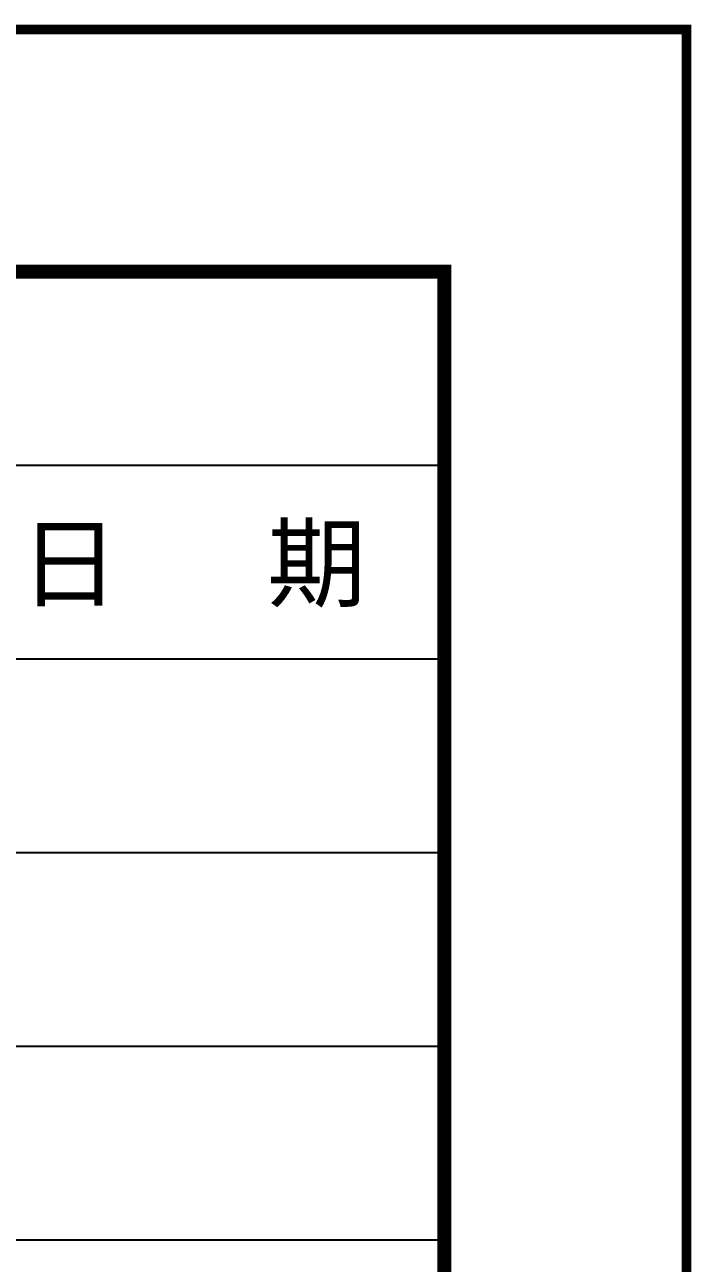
# Model space of a CAD drawing. Extents: x 447413 to 2975780, y -1432727 to 1301644.
# Drawn here: x 2345866 to 2348619, y 932983 to 938100 of the extents above; entities that cross this region are included whole.
import ezdxf

# ---------------------------------------------------------------- set-up
doc = ezdxf.new("R2010")
doc.units = 0
doc.header["$LTSCALE"] = 1000
doc.header["$MEASUREMENT"] = 0
doc.layers.add('图框', color=253, linetype='Continuous')
doc.styles.add('cx_biaoti', font='')
doc.styles.get('cx_biaoti').set_extended_font_data('SimSun')

# ---------------------------------------------------------------- blocks, each defined once
blk = doc.blocks.new('新块A1图框')
at = {"layer": '图框', "color": 153}
for p, q in [((50699.2, -69874.1), (57199.2, -69874.1)), ((50699.2, -70674.1), (57199.2, -70674.1)), ((50699.2, -71474.1), (57199.2, -71474.1)), ((50699.2, -72274.1), (57199.2, -72274.1)), ((50699.2, -73074.1), (57199.2, -73074.1))]:
    blk.add_line(p, q, dxfattribs=at)
at = {"layer": '图框', "color": 153, "const_width": 58}
blk.add_lwpolyline([(50699.2, -69074.1), (57199.2, -69074.1), (57199.2, -126474.1), (50699.2, -126474.1)], close=True, dxfattribs=at)
at = {"layer": '图框', "color": 153, "style": 'cx_biaoti'}
blk.add_text('日   期', height=300, dxfattribs=at).set_placement((55446.3, -70428.4))
blk = doc.blocks.new('A1')
at = {"layer": '图框', "color": 2, "const_width": 40}
blk.add_lwpolyline([(2104618.1, 748108.7), (2188718.1, 748108.7), (2188718.1, 688708.7), (2104618.1, 688708.7)], close=True, dxfattribs=at)
at = {"layer": '图框'}
blk.add_blockref('新块A1图框', (2130518.9, 816182.8), dxfattribs=at)

msp = doc.modelspace()

# ---------------------------------------------------------------- block references
msp.add_blockref('A1', (159881.3, 189971.3))

doc.saveas('drawing.dxf')
